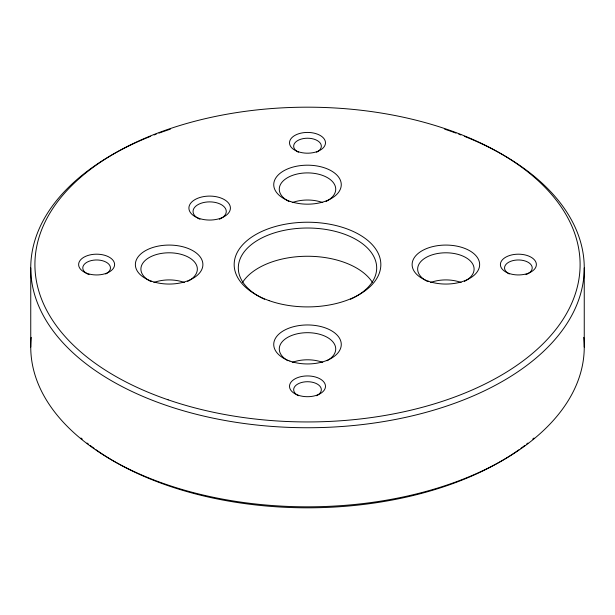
<?xml version="1.0" encoding="UTF-8"?>
<svg xmlns="http://www.w3.org/2000/svg" width="615" height="615" viewBox="0 0 615 615"><rect width="100%" height="100%" fill="white"/><g stroke="black" fill="none" stroke-linecap="round" stroke-linejoin="round"><path stroke-width="0.92" d="M584.25 267.956L584.25 347.045M30.75 267.956L30.75 347.045M199.936 219.24A16.605 9.586 0 0 1 197.3 205.056A16.605 9.586 0 0 1 222.007 205.056A16.605 9.586 0 0 1 219.371 219.24M264.488 299.244A69.188 39.944 0 0 1 256.747 240.811A69.188 39.944 0 0 1 358.253 240.811A69.188 39.944 0 0 1 350.512 299.244M242.464 282.569A69.188 39.944 0 0 1 307.5 256.255A69.188 39.944 0 0 1 372.536 282.569M464.271 136.284A276.75 159.777 0 0 1 514.77 373.835A276.75 159.777 0 0 1 100.23 373.835A276.75 159.777 0 0 1 150.729 136.284M154.15 134.946A276.75 159.777 0 0 1 156.225 134.162M159.001 133.124A276.75 159.777 0 0 1 170.34 129.181M444.66 129.181A276.75 159.777 0 0 1 455.999 133.124M458.775 134.162A276.75 159.777 0 0 1 460.85 134.946M89.052 274.644A13.838 7.987 0 0 1 85.769 262.997A13.838 7.987 0 0 1 106.172 262.175A13.838 7.987 0 0 1 105.703 273.983M298.413 395.729A13.838 7.987 0 0 1 297.491 384.191A13.838 7.987 0 0 1 317.509 384.191A13.838 7.987 0 0 1 316.587 395.729M509.297 273.983A13.838 7.987 0 0 1 508.828 262.175A13.838 7.987 0 0 1 529.231 262.997A13.838 7.987 0 0 1 525.948 274.644M298.413 152.228A13.838 7.987 0 0 1 297.491 140.689A13.838 7.987 0 0 1 317.509 140.689A13.838 7.987 0 0 1 316.587 152.228M583.743 337.366A276.75 159.777 0 0 1 307.5 506.822A276.75 159.777 0 0 1 31.257 337.366M533.974 438.034A272.599 157.386 0 0 1 532.751 439.072M527.893 443.054A272.599 157.386 0 0 1 526.655 444.03M524.764 445.491A272.599 157.386 0 0 1 520.897 448.358M518.929 449.78A272.599 157.386 0 0 1 96.071 449.78M94.103 448.358A272.599 157.386 0 0 1 90.236 445.491M88.345 444.03A272.599 157.386 0 0 1 87.107 443.054M82.249 439.072A272.599 157.386 0 0 1 81.026 438.034M292.256 362.373A28.229 16.297 0 0 1 322.744 362.373M288.005 360.759A28.229 16.297 0 0 1 287.389 337.543A28.229 16.297 0 0 1 327.611 337.543A28.229 16.297 0 0 1 326.996 360.759M153.881 282.485A28.229 16.297 0 0 1 184.369 282.485M150.583 281.37A28.229 16.297 0 0 1 148.715 257.831A28.229 16.297 0 0 1 189.535 257.831A28.229 16.297 0 0 1 187.667 281.37M292.256 202.596A28.229 16.297 0 0 1 322.744 202.596M288.958 201.482A28.229 16.297 0 0 1 287.09 177.935A28.229 16.297 0 0 1 327.91 177.935A28.229 16.297 0 0 1 326.042 201.482M430.631 282.485A28.229 16.297 0 0 1 461.119 282.485M427.333 281.37A28.229 16.297 0 0 1 425.465 257.831A28.229 16.297 0 0 1 466.285 257.831A28.229 16.297 0 0 1 464.417 281.37M198.814 218.294A20.756 11.985 0 0 0 230.402 208.385A20.756 11.985 0 0 0 199.744 197.546A20.756 11.985 0 0 0 198.814 218.294M269.201 300.674A73.339 42.343 0 0 0 380.816 265.657A73.339 42.343 0 0 0 272.483 227.365A73.339 42.343 0 0 0 269.201 300.674M168.149 399.827A272.599 157.386 0 0 0 580.076 266.61A272.599 157.386 0 0 0 174.276 127.259A272.599 157.386 0 0 0 168.149 399.827M87.622 273.56A17.989 10.386 0 0 0 114.605 264.565A17.989 10.386 0 0 0 87.622 255.571A17.989 10.386 0 0 0 87.622 273.56M298.506 395.314A17.989 10.386 0 0 0 325.489 386.32A17.989 10.386 0 0 0 298.506 377.326A17.989 10.386 0 0 0 298.506 395.314M508.989 273.421A17.989 10.386 0 0 0 536.365 264.834A17.989 10.386 0 0 0 509.797 255.44A17.989 10.386 0 0 0 508.989 273.421M298.106 151.667A17.989 10.386 0 0 0 325.481 143.08A17.989 10.386 0 0 0 298.913 133.686A17.989 10.386 0 0 0 298.106 151.667M289.865 361.082A33.764 19.495 0 0 0 341.256 344.961A33.764 19.495 0 0 0 291.379 327.326A33.764 19.495 0 0 0 289.865 361.082M151.49 281.186A33.764 19.495 0 0 0 202.881 265.073A33.764 19.495 0 0 0 153.004 247.438A33.764 19.495 0 0 0 151.49 281.186M290.618 201.559A33.764 19.495 0 0 0 341.264 184.677A33.764 19.495 0 0 0 290.618 167.795A33.764 19.495 0 0 0 290.618 201.559M428.24 281.186A33.764 19.495 0 0 0 479.631 265.073A33.764 19.495 0 0 0 429.754 247.438A33.764 19.495 0 0 0 428.24 281.186"/></g></svg>
